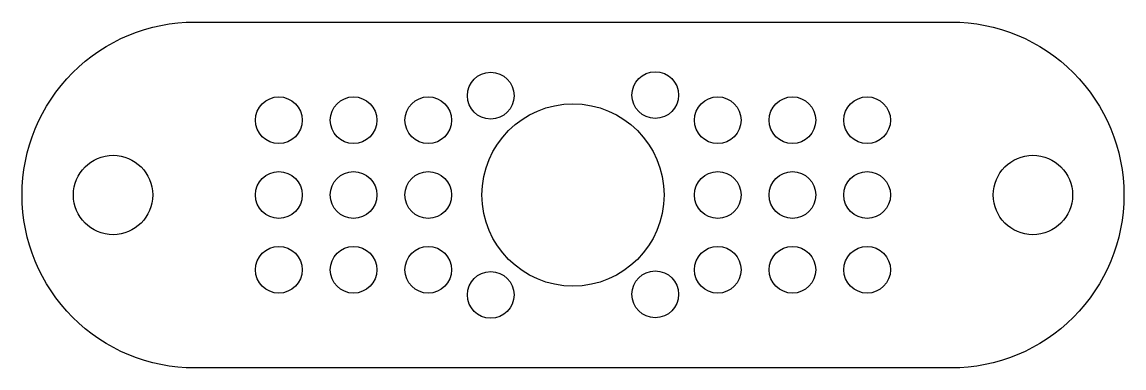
# Model space of a CAD drawing. Header units: millimetres. Extents: x 1.2 to 53.2, y -0.2 to 63.1.
# Drawn here: x 5.98 to 53.18, y 48.28 to 63.08 of the extents above.
import ezdxf

# ---------------------------------------------------------------- set-up
doc = ezdxf.new("R2010")
doc.units = ezdxf.units.MM
doc.header["$MEASUREMENT"] = 0
doc.layers.add('top sticker', color=7, linetype='Continuous', true_color=0xc2ced6)

msp = doc.modelspace()

# ---------------------------------------------------------------- linework, layer by layer
at = {"layer": 'top sticker'}
msp.add_lwpolyline([(45.782, 48.283), (13.382, 48.283, -0.414214), (5.982, 55.683, -0.414214), (13.382, 63.083), (45.782, 63.083, -0.414214), (53.182, 55.683, -0.414214)], format="xyb", close=True, dxfattribs=at)
for centre, radius in [((26.057, 59.933), 1), ((33.107, 59.958), 1), ((16.982, 58.883), 1), ((20.182, 58.883), 1), ((23.382, 58.883), 1), ((29.582, 55.683), 3.9), ((35.782, 58.883), 1), ((38.982, 58.883), 1), ((42.182, 58.883), 1), ((9.882, 55.683), 1.7), ((49.282, 55.683), 1.7), ((16.982, 55.683), 1), ((20.182, 55.683), 1), ((23.382, 55.683), 1), ((35.782, 55.683), 1), ((38.982, 55.683), 1), ((42.182, 55.683), 1), ((16.982, 52.483), 1), ((20.182, 52.483), 1), ((23.382, 52.483), 1), ((35.782, 52.483), 1), ((38.982, 52.483), 1), ((42.182, 52.483), 1), ((26.057, 51.408), 1), ((33.107, 51.433), 1)]:
    msp.add_circle(centre, radius, dxfattribs=at)

doc.saveas('drawing.dxf')
